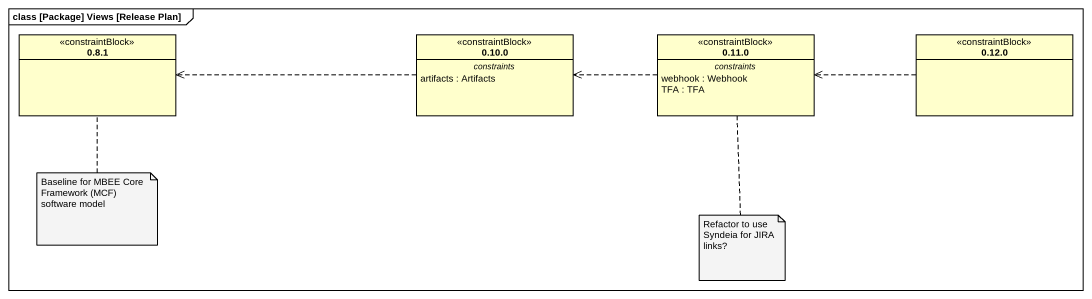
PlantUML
@startuml
mainframe class [Package] Views [Release Plan]
hide circle
hide empty members
class "0.8.1" as c0_8_1 <<constraintBlock>>
class "0.10.0" as c0_10_0 <<constraintBlock>> {
  -- constraints --
  artifacts : Artifacts
}
class "0.11.0" as c0_11_0 <<constraintBlock>> {
  -- constraints --
  webhook : Webhook
  TFA : TFA
}
class "0.12.0" as c0_12_0 <<constraintBlock>>
c0_10_0 .left.> c0_8_1
c0_11_0 .left.> c0_10_0
c0_12_0 .left.> c0_11_0
note bottom of c0_8_1 : Baseline for MBEE Core Framework (MCF) software model
note bottom of c0_11_0 : Refactor to use Syndeia for JIRA links?
@enduml
